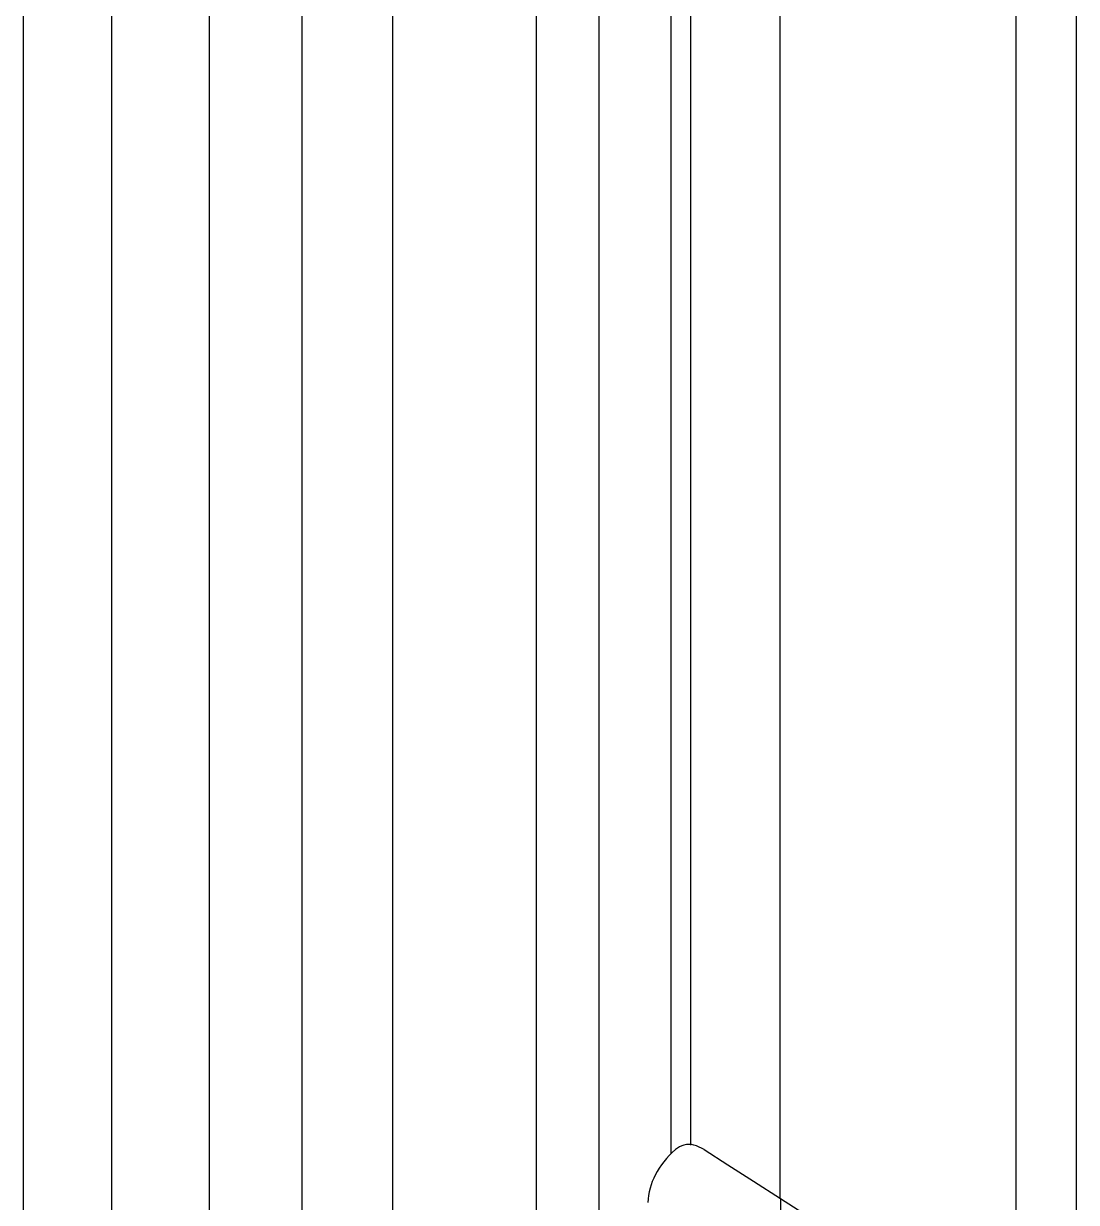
# Model space of a CAD drawing. Extents: x 7 to 135, y 1 to 99.
# Drawn here: x 52.945 to 55.009, y 13.408 to 15.717 of the extents above; entities that cross this region are included whole.
import ezdxf

# ---------------------------------------------------------------- set-up
doc = ezdxf.new("R2010")
doc.units = 0
doc.header["$MEASUREMENT"] = 0
doc.layers.add('OBJECT', color=7, linetype='CONTINUOUS')

msp = doc.modelspace()

# ---------------------------------------------------------------- linework, layer by layer
at = {"layer": 'OBJECT'}
for p, q in [((53.6691, 12.7794), (53.6691, 28.3434)), ((53.9509, 12.7794), (53.9509, 28.3434)), ((54.0739, 12.7794), (54.0739, 28.3434)), ((54.2146, 13.5035), (54.2146, 28.3434)), ((54.2534, 13.5202), (54.2534, 28.3512)), ((54.4284, 13.4161), (54.4284, 28.3434)), ((54.8907, 12.7794), (54.8907, 28.3434)), ((55.009, 12.7794), (55.009, 28.3434)), ((53.4914, 12.7794), (53.4914, 27.7964)), ((53.3102, 12.7794), (53.3102, 18.9895)), ((53.1182, 12.7794), (53.1182, 18.878)), ((52.9455, 12.7794), (52.9455, 18.7112)), ((54.4292, 13.4156), (54.4292, 12.2148)), ((54.4292, 13.4156), (54.8766, 13.1294))]:
    msp.add_line(p, q, dxfattribs=at)
at = {"layer": 'OBJECT', "flags": 128}
msp.add_lwpolyline([(54.2793, 13.5114), (54.3256, 13.4818), (54.3763, 13.4494), (54.4292, 13.4156)], dxfattribs=at)
at = {"layer": 'OBJECT'}
msp.add_ellipse((54.4292, 13.4079), major_axis=(0.26, 0.0055), ratio=0.667756, start_param=2.472616, end_param=3.110088, dxfattribs=at)
msp.add_open_spline([(54.2793, 13.5114), (54.2726, 13.5149), (54.2593, 13.5219), (54.239, 13.5221), (54.2283, 13.5149), (54.223, 13.5113)], degree=3, knots=[0, 0, 0, 0, 0.329805, 0.660903, 1, 1, 1, 1], dxfattribs=at)

doc.saveas('drawing.dxf')
